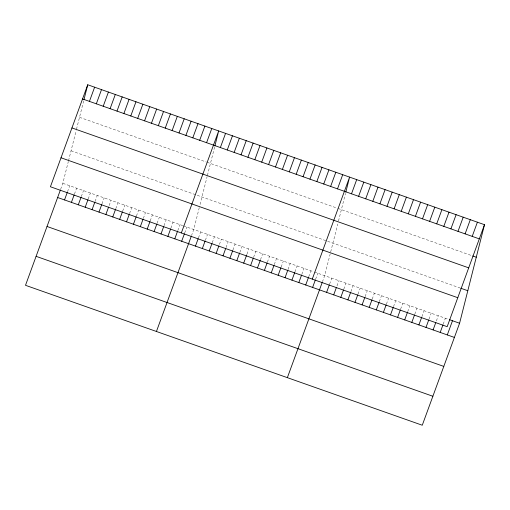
<?xml version="1.0" encoding="UTF-8"?>
<svg xmlns="http://www.w3.org/2000/svg" width="510" height="510" viewBox="0 0 510 510"><rect width="100%" height="100%" fill="white"/><g stroke="black" fill="none" stroke-linecap="round" stroke-linejoin="round"><path stroke-width="0.38" stroke-dasharray="2.55 1.91" d="M60.639 189.293L62.819 183.319L68.353 161.434M68.512 160.809L76.188 130.458M76.487 129.259L83.621 101.031M199.289 207.608L193.755 229.494L191.569 235.467M200.079 204.478L207.117 176.632M207.423 175.434L214.716 146.58M330.219 253.782L324.685 275.674L322.505 281.641M330.697 251.902L337.747 223.998M338.506 221.008L345.487 193.379M67.53 191.722L69.711 185.755M74.422 194.157L76.602 188.184M81.307 196.586L83.493 190.612M88.198 199.015L90.385 193.041M95.089 201.444L97.276 195.47M101.981 203.879L104.167 197.905M109.146 205.562L111.059 200.334M115.764 208.737L117.95 202.763M122.655 211.165L124.842 205.192M129.546 213.594L131.733 207.627M136.438 216.03L138.624 210.056M143.329 218.458L145.516 212.485M150.22 220.887L152.407 214.914M157.112 223.316L159.298 217.343M164.003 225.745L166.19 219.778M170.895 228.18L173.081 222.207M177.786 230.609L179.973 224.636M184.677 233.038L186.864 227.065M198.46 237.902L200.647 231.929M205.351 240.331L207.538 234.358M212.243 242.76L214.429 236.787M219.408 244.443L221.321 239.215M226.026 247.618L228.212 241.651M232.917 250.053L235.104 244.08M239.808 252.482L241.995 246.508M246.974 254.165L248.886 248.937M253.591 257.34L255.778 251.366M260.483 259.769L262.669 253.801M267.374 262.204L269.56 256.23M274.265 264.633L276.452 258.659M281.157 267.061L283.343 261.088M288.048 269.49L290.235 263.517M294.939 271.926L297.126 265.952M301.831 274.354L304.011 268.381M308.722 276.783L310.902 270.81M315.613 279.212L317.794 273.239M329.6 284.147L331.787 278.173M336.976 285.906L338.889 280.678M343.804 289.157L345.99 283.184M350.899 291.656L353.086 285.689M358.001 294.162L360.188 288.188M365.103 296.667L367.289 290.694M372.204 299.172L374.391 293.199M379.3 301.671L381.486 295.704M386.401 304.177L388.588 298.203M393.503 306.682L395.69 300.709M400.605 309.188L402.785 303.214M407.7 311.693L409.887 305.719M414.802 314.192L416.989 308.219M421.904 316.697L424.09 310.724M429.006 319.203L431.186 313.229M436.375 320.962L438.288 315.735M443.203 324.207L445.389 318.24M79.515 117.294L206.308 162.008M207.003 162.25L337.244 208.182M337.932 208.424L472.018 255.714M71.043 150.801L460.001 287.965M62.819 183.319L182.727 225.611M183.415 225.853L313.663 271.785M314.351 272.028L448.94 319.49"/><path stroke-width="0.76" d="M83.94 99.781L87.733 84.768L484.5 224.693L459.586 323.244L422.267 425.232L25.5 285.307L60.365 190.039M214.869 145.956L218.669 130.942L181.343 232.93M345.805 192.13L349.599 177.117L312.279 279.104M87.733 84.768L50.413 186.756L447.181 326.68L484.5 224.693M89.435 101.382L94.624 87.197M96.326 103.817L101.516 89.626M64.521 199.939L67.256 192.474M103.218 106.246L108.407 92.061M71.413 202.368L74.148 194.903M110.109 108.675L115.298 94.49M78.304 204.797L81.039 197.332M117 111.103L122.19 96.919M85.195 207.226L87.93 199.761M123.892 113.532L129.081 99.348M92.087 209.661L94.822 202.19M130.783 115.968L135.972 101.783M98.978 212.09L101.713 204.625M137.674 118.396L142.864 104.212M105.87 214.519L108.605 207.054M144.566 120.825L149.755 106.641M112.761 216.948L115.489 209.482M151.457 123.254L156.646 109.07M119.652 219.376L122.381 211.911M158.349 125.683L163.538 111.499M126.544 221.812L129.272 214.347M165.24 128.118L170.429 113.934M133.435 224.241L136.164 216.775M172.131 130.547L177.321 116.363M140.326 226.669L143.055 219.204M179.016 132.976L184.212 118.792M147.218 229.098L149.946 221.633M185.908 135.405L191.103 121.221M154.109 231.527L156.838 224.062M192.799 137.84L197.995 123.65M161.001 233.962L163.729 226.497M199.69 140.269L204.886 126.085M167.892 236.391L170.62 228.926M206.582 142.698L211.777 128.514M174.783 238.82L177.512 231.355M181.675 241.249L184.403 233.784M220.365 147.556L225.56 133.371M156.436 331.481L191.295 236.213M227.256 149.991L232.452 135.807M195.458 246.113L198.186 238.648M234.147 152.42L239.343 138.236M202.349 248.542L205.077 241.077M241.039 154.849L246.228 140.664M209.24 250.971L211.969 243.506M247.93 157.278L253.119 143.093M216.132 253.4L218.86 245.935M254.821 159.707L260.011 145.522M223.023 255.835L225.751 248.364M261.713 162.142L266.902 147.957M229.914 258.264L232.643 250.799M268.604 164.571L273.793 150.386M236.799 260.693L239.534 253.228M275.496 166.999L280.685 152.815M243.691 263.122L246.7 254.911M282.387 169.428L287.576 155.244M250.582 265.551L253.317 258.085M289.278 171.857L294.468 157.673M257.474 267.986L260.208 260.521M296.17 174.292L301.359 160.108M264.365 270.415L267.1 262.95M303.061 176.721L308.25 162.537M271.256 272.844L273.991 265.378M309.952 179.15L315.142 164.966M278.148 275.272L280.882 267.807M316.844 181.579L322.033 167.395M285.039 277.701L287.774 270.236M323.735 184.014L328.925 169.83M291.93 280.137L294.665 272.671M330.627 186.443L335.816 172.259M298.822 282.565L301.557 275.1M337.518 188.872L342.707 174.688M305.713 284.994L308.448 277.529M312.604 287.423L315.339 279.958M351.511 193.806L356.7 179.622M287.366 377.655L322.231 282.387M358.606 196.312L363.802 182.127M326.598 292.358L329.326 284.892M365.708 198.811L370.897 184.626M333.699 294.863L336.428 287.398M372.81 201.316L377.999 187.132M340.795 297.368L343.53 289.903M379.912 203.822L385.101 189.637M347.897 299.874L350.631 292.409M387.007 206.327L392.196 192.142M354.998 302.373L357.727 294.907M394.109 208.832L399.298 194.648M362.1 304.878L364.828 297.413M401.211 211.331L406.4 197.147M369.195 307.383L371.93 299.918M408.306 213.837L413.502 199.652M376.297 309.889L379.032 302.424M415.408 216.342L420.597 202.158M383.399 312.388L386.127 304.923M422.509 218.847L427.699 204.663M390.494 314.893L393.229 307.428M429.611 221.346L434.8 207.162M397.596 317.398L400.331 309.933M436.707 223.852L441.902 209.667M404.698 319.904L407.426 312.439M443.808 226.357L448.998 212.173M411.799 322.403L414.528 314.938M450.91 228.862L456.099 214.678M418.895 324.908L421.63 317.443M458.012 231.362L463.201 217.177M425.997 327.414L428.731 319.948M465.107 233.867L470.303 219.683M433.098 329.919L435.827 322.454M472.209 236.372L477.398 222.188M440.2 332.424L442.929 324.953M447.295 334.923L452.491 320.739M82.543 98.953L479.311 238.878M472.732 255.963L476.276 257.212M71.942 127.927L468.709 267.852M460.708 288.22L467.81 290.719M61.015 157.781L457.782 297.706M449.648 319.738L459.586 323.244M57.63 197.504L454.397 337.429M47.028 226.478L443.796 366.403M36.102 256.332L432.869 396.257"/></g></svg>
